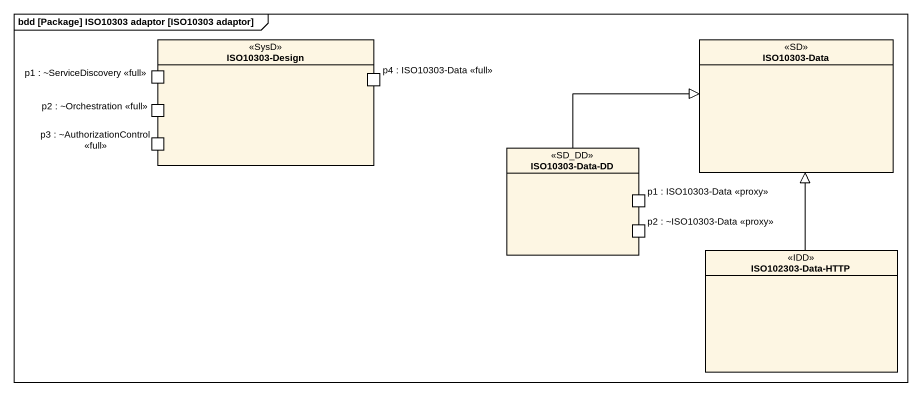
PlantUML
@startuml
mainframe bdd [Package] ISO10303 adaptor [ISO10303 adaptor]
allowmixing
hide circle
hide empty members
rectangle "ISO10303-Design" as ISO10303_Design <<SysD>> {
  port "p1 : ~ServiceDiscovery <<full>>" as p1_ServiceDiscovery_full
  port "p4 : ISO10303-Data <<full>>" as p4_ISO10303_Data_full
  port "p2 : ~Orchestration <<full>>" as p2_Orchestration_full
  port "p3 : ~AuthorizationControl <<full>>" as p3_AuthorizationControl_full
}
class "ISO10303-Data" as ISO10303_Data <<SD>>
rectangle "ISO10303-Data-DD" as ISO10303_Data_DD <<SD_DD>> {
  port "p1 : ISO10303-Data <<proxy>>" as p1_ISO10303_Data_proxy
  port "p2 : ~ISO10303-Data <<proxy>>" as p2_ISO10303_Data_proxy
}
class "ISO102303-Data-HTTP" as ISO102303_Data_HTTP <<IDD>>
ISO10303_Data_DD -right-|> ISO10303_Data
ISO102303_Data_HTTP -up-|> ISO10303_Data
@enduml
